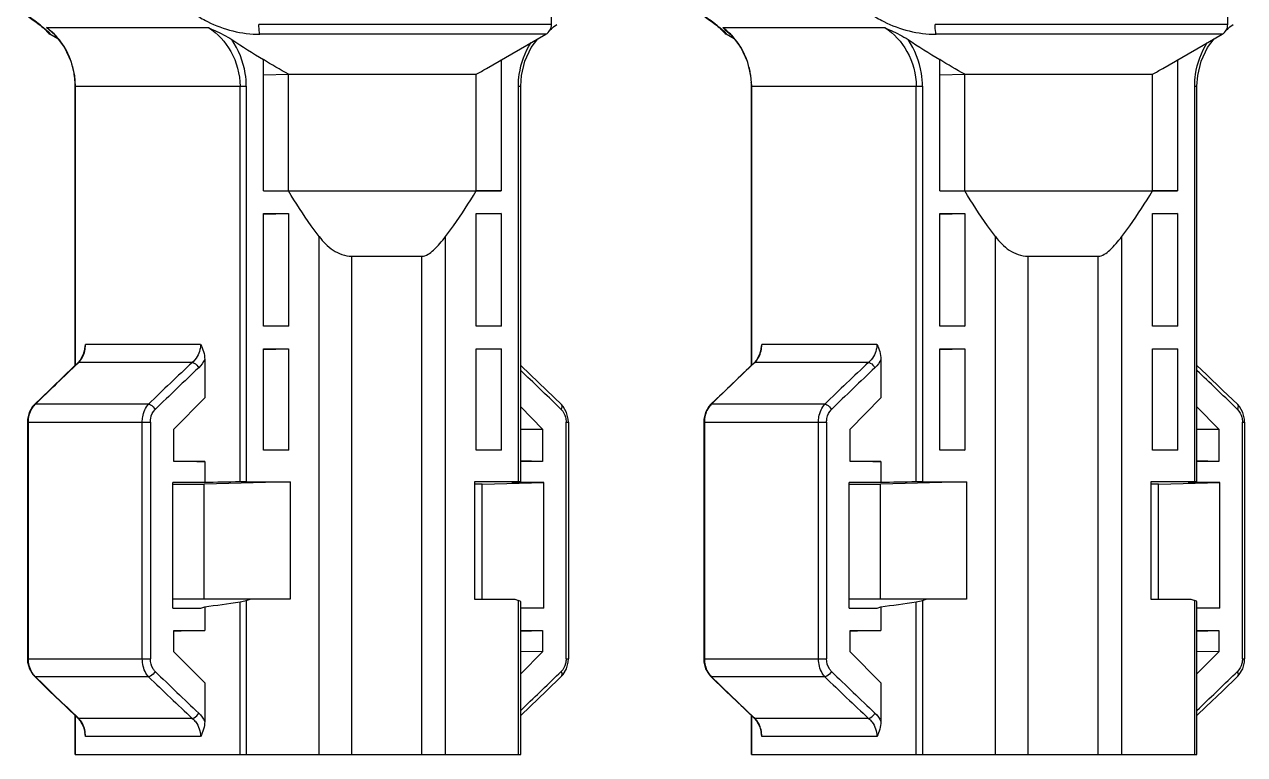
# Model space of a CAD drawing. Header units: millimetres. Extents: x 10297564 to 11610295, y -9287743 to -8409454.
# Drawn here: x 10529101 to 10530188, y -9104720 to -9104071 of the extents above; entities that cross this region are included whole.
import ezdxf

# ---------------------------------------------------------------- set-up
doc = ezdxf.new("R2010")
doc.units = ezdxf.units.MM
doc.header["$LTSCALE"] = 100
doc.layers.add('-0', color=7, linetype='Continuous')

# ---------------------------------------------------------------- blocks, each defined once
blk = doc.blocks.new('인버터 외형도')
at = {"layer": '-0', "linetype": 'Continuous'}
for p, q in [((120322.5, 33090.29), (120322.5, 33647.98)), ((120773.97, 33090.29), (120773.97, 33647.98)), ((120322.5, 33090.29), (120127.2, 33090.29)), ((120323.88, 33088.58), (120326.02, 33090.29)), ((120773.97, 33090.29), (120578.67, 33090.29)), ((120775.35, 33088.58), (120777.49, 33090.29)), ((119984.85, 33086.61), (119985.13, 33086.36)), ((119985.13, 33086.36), (119985.7, 33085.83)), ((119985.4, 33088.12), (120093.55, 33088.12)), ((119986.83, 33086.99), (119985.4, 33088.12)), ((119985.7, 33085.83), (119985.75, 33085.78)), ((119986.84, 33086.98), (119991.24, 33083.01)), ((119987.86, 33083.77), (119987.66, 33083.77)), ((119993, 33080.69), (119987.66, 33083.77)), ((120318.74, 33083.77), (120127.78, 33083.77)), ((120279.14, 33060.91), (120318.74, 33083.77)), ((120436.32, 33086.61), (120436.6, 33086.36)), ((120436.6, 33086.36), (120437.17, 33085.83)), ((120436.86, 33088.12), (120545.02, 33088.12)), ((120438.3, 33086.99), (120436.86, 33088.12)), ((120437.17, 33085.83), (120437.22, 33085.78)), ((120438.31, 33086.98), (120442.71, 33083.01)), ((120439.33, 33083.77), (120439.13, 33083.77)), ((120444.47, 33080.69), (120439.13, 33083.77)), ((120770.21, 33083.77), (120579.25, 33083.77)), ((120730.61, 33060.91), (120770.21, 33083.77)), ((120309.03, 33074.95), (120313.4, 33080.69)), ((120760.5, 33074.95), (120764.87, 33080.69)), ((120130.19, 32979.1), (120130.19, 33066.76)), ((120288.99, 33066.76), (120288.99, 32979.1)), ((120581.66, 32979.1), (120581.66, 33066.76)), ((120740.46, 33066.76), (120740.46, 32979.1)), ((120130.19, 33056.72), (120146.96, 33057.01)), ((120146.96, 33057.01), (120272.22, 33057.01)), ((120146.96, 32979.1), (120146.96, 33057.01)), ((120272.22, 32979.1), (120272.22, 33057.01)), ((120581.66, 33056.72), (120598.43, 33057.01)), ((120598.43, 33057.01), (120723.69, 33057.01)), ((120598.43, 32979.1), (120598.43, 33057.01)), ((120723.69, 32979.1), (120723.69, 33057.01)), ((120004.46, 33049.02), (120118.73, 33049.02)), ((120004.46, 32862.61), (120004.46, 33049.02)), ((120004.51, 33049.02), (120004.51, 32862.66)), ((120114.55, 32784.89), (120114.55, 33049.02)), ((120118.73, 33049.02), (120118.73, 32784.93)), ((120300.45, 33049.02), (120301.94, 33049.02)), ((120300.45, 32784.93), (120300.45, 33049.02)), ((120301.94, 32784.9), (120301.94, 33049.02)), ((120455.93, 33049.02), (120570.2, 33049.02)), ((120455.93, 32862.61), (120455.93, 33049.02)), ((120455.98, 33049.02), (120455.98, 32862.66)), ((120566.02, 32784.89), (120566.02, 33049.02)), ((120570.2, 33049.02), (120570.2, 32784.93)), ((120751.92, 33049.02), (120753.41, 33049.02)), ((120751.92, 32784.93), (120751.92, 33049.02)), ((120753.41, 32784.9), (120753.41, 33049.02)), ((120130.19, 32979.1), (120288.99, 32979.1)), ((120130.2, 32979.52), (120146.96, 32979.1)), ((120288.99, 32979.1), (120272.23, 32979.52)), ((120581.66, 32979.1), (120740.46, 32979.1)), ((120581.67, 32979.52), (120598.43, 32979.1)), ((120740.46, 32979.1), (120723.7, 32979.52)), ((120130.19, 32964.05), (120146.96, 32964.05)), ((120130.19, 32888.8), (120130.19, 32964.05)), ((120130.2, 32963.62), (120146.96, 32964.05)), ((120146.96, 32964.05), (120146.96, 32888.8)), ((120272.22, 32964.05), (120288.99, 32964.05)), ((120272.22, 32888.8), (120272.22, 32964.05)), ((120288.99, 32964.05), (120272.23, 32963.62)), ((120288.99, 32964.05), (120288.99, 32888.8)), ((120581.66, 32964.05), (120598.43, 32964.05)), ((120581.66, 32888.8), (120581.66, 32964.05)), ((120581.67, 32963.62), (120598.43, 32964.05)), ((120598.43, 32964.05), (120598.43, 32888.8)), ((120723.69, 32964.05), (120740.46, 32964.05)), ((120723.69, 32888.8), (120723.69, 32964.05)), ((120740.46, 32964.05), (120723.7, 32963.62)), ((120740.46, 32964.05), (120740.46, 32888.8)), ((120167.44, 32602.87), (120167.44, 32948.61)), ((120251.74, 32602.87), (120251.74, 32948.61)), ((120618.91, 32602.87), (120618.91, 32948.61)), ((120703.21, 32602.87), (120703.21, 32948.61)), ((120189.08, 32935.58), (120235.91, 32935.58)), ((120189.08, 32935.58), (120189.08, 32602.87)), ((120235.91, 32602.87), (120235.91, 32935.58)), ((120640.55, 32935.58), (120687.38, 32935.58)), ((120640.55, 32935.58), (120640.55, 32602.87)), ((120687.38, 32602.87), (120687.38, 32935.58)), ((120146.96, 32888.8), (120130.19, 32888.8)), ((120130.2, 32889.23), (120146.96, 32888.8)), ((120288.99, 32888.8), (120272.22, 32888.8)), ((120272.23, 32889.23), (120288.99, 32888.8)), ((120598.43, 32888.8), (120581.66, 32888.8)), ((120581.67, 32889.23), (120598.43, 32888.8)), ((120740.46, 32888.8), (120723.69, 32888.8)), ((120723.7, 32889.23), (120740.46, 32888.8)), ((120010.95, 32873.97), (120011.41, 32876.73)), ((120088.23, 32876.73), (120011.41, 32876.73)), ((120130.19, 32873.75), (120146.96, 32873.75)), ((120130.19, 32806.03), (120130.19, 32873.75)), ((120130.2, 32873.32), (120146.96, 32873.75)), ((120146.96, 32873.75), (120146.96, 32806.03)), ((120272.22, 32873.75), (120288.99, 32873.75)), ((120272.22, 32806.03), (120272.22, 32873.75)), ((120288.99, 32873.75), (120272.23, 32873.32)), ((120288.99, 32873.75), (120288.99, 32806.03)), ((120462.42, 32873.97), (120462.88, 32876.73)), ((120539.7, 32876.73), (120462.88, 32876.73)), ((120581.66, 32873.75), (120598.43, 32873.75)), ((120581.66, 32806.03), (120581.66, 32873.75)), ((120581.67, 32873.32), (120598.43, 32873.75)), ((120598.43, 32873.75), (120598.43, 32806.03)), ((120723.69, 32873.75), (120740.46, 32873.75)), ((120723.69, 32806.03), (120723.69, 32873.75)), ((120740.46, 32873.75), (120723.7, 32873.32)), ((120740.46, 32873.75), (120740.46, 32806.03)), ((120007.82, 32866.06), (120006.33, 32864.39)), ((120006.33, 32864.39), (120006.89, 32864.71)), ((120006.43, 32864.28), (120006.89, 32864.71)), ((120082.72, 32864.71), (120006.89, 32864.71)), ((120090.98, 32866.7), (120090.98, 32841)), ((120459.29, 32866.06), (120457.8, 32864.39)), ((120457.8, 32864.39), (120458.36, 32864.71)), ((120457.9, 32864.28), (120458.36, 32864.71)), ((120534.19, 32864.71), (120458.36, 32864.71)), ((120542.45, 32866.7), (120542.45, 32841)), ((119987.33, 32846.25), (119977.26, 32836.52)), ((120438.8, 32846.25), (120428.73, 32836.52)), ((119977.26, 32836.52), (119976.05, 32835.17)), ((119977.26, 32836.52), (119977.94, 32836.88)), ((120053.52, 32836.88), (119977.94, 32836.88)), ((120090.98, 32841), (120070.46, 32820.2)), ((120330.35, 32835.17), (120329.13, 32836.52)), ((120428.73, 32836.52), (120427.52, 32835.17)), ((120428.73, 32836.52), (120429.41, 32836.88)), ((120504.99, 32836.88), (120429.41, 32836.88)), ((120542.45, 32841), (120521.93, 32820.2)), ((120781.82, 32835.17), (120780.6, 32836.52)), ((120316.5, 32820.2), (120301.94, 32834.96)), ((120327.46, 32834.79), (120329.01, 32833.28)), ((120332.56, 32831.29), (120330.35, 32835.17)), ((120333.66, 32826.78), (120332.56, 32831.29)), ((120767.97, 32820.2), (120753.41, 32834.96)), ((120778.93, 32834.79), (120780.48, 32833.28)), ((120784.03, 32831.29), (120781.82, 32835.17)), ((120785.13, 32826.78), (120784.03, 32831.29)), ((119972.74, 32826.78), (119972.64, 32824.86)), ((119972.64, 32824.86), (120054.69, 32824.86)), ((119972.64, 32824.86), (119972.64, 32666.81)), ((119973.07, 32824.86), (119973.07, 32666.81)), ((120049.31, 32666.81), (120049.31, 32824.86)), ((120054.69, 32824.86), (120054.69, 32666.81)), ((120332.27, 32824.86), (120333.76, 32824.86)), ((120332.27, 32666.81), (120332.27, 32824.86)), ((120333.76, 32824.86), (120333.66, 32826.78)), ((120333.76, 32824.86), (120333.76, 32666.81)), ((120424.21, 32826.78), (120424.11, 32824.86)), ((120424.11, 32824.86), (120506.16, 32824.86)), ((120424.11, 32824.86), (120424.11, 32666.81)), ((120424.54, 32824.86), (120424.54, 32666.81)), ((120500.78, 32666.81), (120500.78, 32824.86)), ((120506.16, 32824.86), (120506.16, 32666.81)), ((120783.74, 32824.86), (120785.23, 32824.86)), ((120783.74, 32666.81), (120783.74, 32824.86)), ((120785.23, 32824.86), (120785.13, 32826.78)), ((120785.23, 32824.86), (120785.23, 32666.81)), ((120070.46, 32798.51), (120070.46, 32820.2)), ((120301.94, 32820.01), (120316.5, 32820.2)), ((120316.5, 32820.2), (120316.5, 32798.51)), ((120521.93, 32798.51), (120521.93, 32820.2)), ((120753.41, 32820.01), (120767.97, 32820.2)), ((120767.97, 32820.2), (120767.97, 32798.51)), ((120146.96, 32806.03), (120130.19, 32806.03)), ((120130.2, 32806.46), (120146.96, 32806.03)), ((120288.99, 32806.03), (120272.22, 32806.03)), ((120272.23, 32806.46), (120288.99, 32806.03)), ((120598.43, 32806.03), (120581.66, 32806.03)), ((120581.67, 32806.46), (120598.43, 32806.03)), ((120740.46, 32806.03), (120723.69, 32806.03)), ((120723.7, 32806.46), (120740.46, 32806.03)), ((120090.98, 32798.51), (120070.46, 32798.51)), ((120090.98, 32798.51), (120090.98, 32784.51)), ((120316.5, 32798.51), (120301.94, 32798.88)), ((120316.5, 32798.51), (120301.94, 32798.51)), ((120542.45, 32798.51), (120521.93, 32798.51)), ((120542.45, 32798.51), (120542.45, 32784.51)), ((120767.97, 32798.51), (120753.41, 32798.88)), ((120767.97, 32798.51), (120753.41, 32798.51)), ((120090.98, 32784.51), (120069.68, 32784.51)), ((120069.68, 32700.69), (120069.68, 32784.51)), ((120069.68, 32783.46), (120090.57, 32783.46)), ((120148.05, 32784.93), (120090.57, 32783.46)), ((120090.57, 32706.71), (120090.57, 32783.46)), ((120118.73, 32784.93), (120148.05, 32784.93)), ((120148.05, 32784.93), (120148.05, 32706.71)), ((120300.45, 32784.93), (120271.12, 32784.93)), ((120271.12, 32784.93), (120271.12, 32706.71)), ((120276.22, 32783.46), (120271.12, 32783.46)), ((120276.22, 32783.46), (120317.28, 32784.51)), ((120276.22, 32706.71), (120276.22, 32783.46)), ((120317.28, 32784.51), (120295.98, 32784.51)), ((120301.89, 32784.89), (120301.94, 32784.9)), ((120317.28, 32700.69), (120317.28, 32784.51)), ((120542.45, 32784.51), (120521.15, 32784.51)), ((120521.15, 32700.69), (120521.15, 32784.51)), ((120521.15, 32783.46), (120542.04, 32783.46)), ((120599.52, 32784.93), (120542.04, 32783.46)), ((120542.04, 32706.71), (120542.04, 32783.46)), ((120570.2, 32784.93), (120599.52, 32784.93)), ((120599.52, 32784.93), (120599.52, 32706.71)), ((120751.92, 32784.93), (120722.59, 32784.93)), ((120722.59, 32784.93), (120722.59, 32706.71)), ((120727.69, 32783.46), (120722.59, 32783.46)), ((120727.69, 32783.46), (120768.75, 32784.51)), ((120727.69, 32706.71), (120727.69, 32783.46)), ((120768.75, 32784.51), (120747.45, 32784.51)), ((120753.35, 32784.89), (120753.41, 32784.9)), ((120768.75, 32700.69), (120768.75, 32784.51)), ((120148.05, 32706.71), (120069.68, 32706.71)), ((120118.73, 32705.81), (120121.24, 32706.71)), ((120271.12, 32706.71), (120297.94, 32706.71)), ((120297.94, 32706.71), (120300.45, 32705.81)), ((120599.52, 32706.71), (120521.15, 32706.71)), ((120570.2, 32705.81), (120572.71, 32706.71)), ((120722.59, 32706.71), (120749.41, 32706.71)), ((120749.41, 32706.71), (120751.92, 32705.81)), ((120069.68, 32700.69), (120088.43, 32700.69)), ((120088.43, 32700.69), (120090.98, 32701.61)), ((120090.98, 32701.61), (120090.98, 32685.64)), ((120114.55, 32602.87), (120114.55, 32704.79)), ((120118.73, 32705.81), (120118.73, 32602.87)), ((120300.45, 32602.87), (120300.45, 32705.81)), ((120301.94, 32602.87), (120301.94, 32704.91)), ((120317.28, 32700.69), (120301.94, 32700.69)), ((120521.15, 32700.69), (120539.9, 32700.69)), ((120539.9, 32700.69), (120542.45, 32701.61)), ((120542.45, 32701.61), (120542.45, 32685.64)), ((120566.02, 32602.87), (120566.02, 32704.79)), ((120570.2, 32705.81), (120570.2, 32602.87)), ((120751.92, 32602.87), (120751.92, 32705.81)), ((120753.41, 32602.87), (120753.41, 32704.91)), ((120768.75, 32700.69), (120753.41, 32700.69)), ((120070.46, 32685.64), (120090.98, 32685.64)), ((120070.46, 32671.48), (120070.46, 32685.64)), ((120301.94, 32685.27), (120316.5, 32685.64)), ((120301.94, 32685.64), (120316.5, 32685.64)), ((120316.5, 32685.64), (120316.5, 32671.48)), ((120521.93, 32685.64), (120542.45, 32685.64)), ((120521.93, 32671.48), (120521.93, 32685.64)), ((120753.41, 32685.27), (120767.97, 32685.64)), ((120753.41, 32685.64), (120767.97, 32685.64)), ((120767.97, 32685.64), (120767.97, 32671.48)), ((119972.64, 32666.81), (120054.69, 32666.81)), ((119972.64, 32666.81), (119972.77, 32664.64)), ((120070.46, 32671.48), (120090.98, 32650.67)), ((120316.5, 32671.48), (120301.94, 32671.66)), ((120301.94, 32656.71), (120316.5, 32671.48)), ((120332.27, 32666.81), (120333.76, 32666.81)), ((120333.63, 32664.64), (120333.76, 32666.81)), ((120424.11, 32666.81), (120506.16, 32666.81)), ((120424.11, 32666.81), (120424.24, 32664.64)), ((120521.93, 32671.48), (120542.45, 32650.67)), ((120767.97, 32671.48), (120753.41, 32671.66)), ((120753.41, 32656.71), (120767.97, 32671.48)), ((120783.74, 32666.81), (120785.23, 32666.81)), ((120785.1, 32664.64), (120785.23, 32666.81)), ((120329.01, 32658.39), (120327.46, 32656.89)), ((120330.2, 32656.31), (120332.47, 32660.14)), ((120332.47, 32660.14), (120333.63, 32664.64)), ((120780.48, 32658.39), (120778.93, 32656.89)), ((120781.67, 32656.31), (120783.94, 32660.14)), ((120783.94, 32660.14), (120785.1, 32664.64)), ((119976.2, 32656.31), (119977.26, 32655.15)), ((119977.94, 32654.79), (119977.26, 32655.15)), ((120053.52, 32654.79), (119977.94, 32654.79)), ((120090.98, 32650.67), (120090.98, 32624.97)), ((120329.13, 32655.15), (120330.2, 32656.31)), ((120427.67, 32656.31), (120428.73, 32655.15)), ((120429.41, 32654.79), (120428.73, 32655.15)), ((120504.99, 32654.79), (120429.41, 32654.79)), ((120542.45, 32650.67), (120542.45, 32624.97)), ((120780.6, 32655.15), (120781.67, 32656.31)), ((119998.21, 32635), (120006.33, 32627.29)), ((120449.68, 32635), (120457.8, 32627.29)), ((120004.46, 32602.87), (120004.46, 32629.06)), ((120004.51, 32629.01), (120004.51, 32602.87)), ((120006.33, 32627.29), (120006.89, 32626.96)), ((120006.33, 32627.29), (120007.92, 32625.47)), ((120006.89, 32626.96), (120006.43, 32627.4)), ((120082.72, 32626.96), (120006.89, 32626.96)), ((120455.93, 32602.87), (120455.93, 32629.06)), ((120455.98, 32629.01), (120455.98, 32602.87)), ((120457.8, 32627.29), (120458.36, 32626.96)), ((120457.8, 32627.29), (120459.39, 32625.47)), ((120458.36, 32626.96), (120457.9, 32627.4)), ((120534.19, 32626.96), (120458.36, 32626.96)), ((120011.41, 32614.95), (120010.95, 32617.71)), ((120462.88, 32614.95), (120462.42, 32617.71)), ((120088.23, 32614.95), (120011.41, 32614.95)), ((120539.7, 32614.95), (120462.88, 32614.95)), ((120004.46, 32602.87), (120301.94, 32602.87)), ((120455.93, 32602.87), (120753.41, 32602.87))]:
    blk.add_line(p, q, dxfattribs=at)
for points in [[(119972.66, 33096.04), (119974.69, 33094.57), (119976.55, 33093.21), (119978.24, 33091.94), (119979.75, 33090.78), (119981.1, 33089.72), (119982.29, 33088.77), (119983.31, 33087.93), (119984.16, 33087.21), (119984.85, 33086.61)], [(120424.13, 33096.04), (120426.16, 33094.57), (120428.02, 33093.21), (120429.71, 33091.94), (120431.22, 33090.78), (120432.57, 33089.72), (120433.76, 33088.77), (120434.78, 33087.93), (120435.63, 33087.21), (120436.32, 33086.61)], [(119991.24, 33083.01), (119997.37, 33074.95), (120001.63, 33065.83), (120003.95, 33056.2), (120004.46, 33049.02)], [(120321.71, 33086.76), (120322.49, 33087.44), (120323.47, 33088.25), (120323.88, 33088.58)], [(120442.71, 33083.01), (120448.84, 33074.95), (120453.1, 33065.83), (120455.42, 33056.2), (120455.93, 33049.02)], [(120773.18, 33086.76), (120773.96, 33087.44), (120774.94, 33088.25), (120775.35, 33088.58)], [(120301.94, 33049.02), (120302.44, 33056.2), (120304.77, 33065.83), (120309.03, 33074.95)], [(120753.41, 33049.02), (120753.91, 33056.2), (120756.24, 33065.83), (120760.5, 33074.95)], [(120010.95, 32873.97), (120009.94, 32869.98), (120007.82, 32866.06)], [(120462.42, 32873.97), (120461.41, 32869.98), (120459.29, 32866.06)], [(120006.33, 32864.38), (119998.07, 32856.54), (119987.33, 32846.25)], [(120329.13, 32836.52), (120319.07, 32846.25), (120308.33, 32856.54), (120301.94, 32862.61)], [(120457.8, 32864.38), (120449.54, 32856.54), (120438.8, 32846.25)], [(120780.6, 32836.52), (120770.54, 32846.25), (120759.8, 32856.54), (120753.41, 32862.61)], [(119976.05, 32835.17), (119973.84, 32831.29), (119972.74, 32826.78)], [(120427.52, 32835.17), (120425.31, 32831.29), (120424.21, 32826.78)], [(119972.77, 32664.64), (119973.93, 32660.14), (119976.2, 32656.31)], [(120424.24, 32664.64), (120425.4, 32660.14), (120427.67, 32656.31)], [(119977.26, 32655.15), (119987.47, 32645.29), (119998.21, 32635)], [(120301.94, 32629.06), (120308.19, 32635), (120318.93, 32645.29), (120329.13, 32655.15)], [(120428.73, 32655.15), (120438.94, 32645.29), (120449.68, 32635)], [(120753.41, 32629.06), (120759.66, 32635), (120770.4, 32645.29), (120780.6, 32655.15)], [(120007.92, 32625.47), (120010.01, 32621.51), (120010.95, 32617.71)], [(120459.39, 32625.47), (120461.48, 32621.51), (120462.42, 32617.71)]]:
    blk.add_lwpolyline(points, dxfattribs=at)
for centre, radius, start, end in [((120314.98, 33090.29), 7.52, 299.99798, 0), ((120766.45, 33090.29), 7.52, 299.99798, 0), ((119897.37, 32983.07), 135.72, 50.9969, 51.28944), ((119991.42, 33090.29), 7.52, 211.94227, 240.00202), ((119963.19, 33056.5), 38.63, 52.30856, 54.92056), ((119991.73, 33090.4), 7.67, 215.80393, 220.14571), ((119961.57, 33054.47), 41.23, 43.29013, 52.25152), ((120348.84, 32983.07), 135.72, 50.9969, 51.28944), ((120442.89, 33090.29), 7.52, 211.94227, 240.00202), ((120414.66, 33056.5), 38.63, 52.30856, 54.92056), ((120443.2, 33090.4), 7.67, 215.80393, 220.14571), ((120413.04, 33054.47), 41.23, 43.29013, 52.25152), ((119954, 33049.29), 50.48, 18.04572, 19.39034), ((119953.29, 33049.07), 51.22, 8.70777, 18.03052), ((120405.47, 33049.29), 50.48, 18.04572, 19.39034), ((120404.76, 33049.07), 51.22, 8.70777, 18.03052), ((119952.87, 33049.01), 51.65, 3.03365, 8.71085), ((120092.02, 33384.8), 374.06, 298.7983, 300.01643), ((120404.34, 33049.01), 51.65, 3.03365, 8.71085), ((120543.49, 33384.8), 374.06, 298.7983, 300.01643), ((119954.07, 33049.07), 50.44, 359.9414, 3.03494), ((120405.54, 33049.07), 50.44, 359.9414, 3.03494), ((119991.81, 32876.71), 19.6, 347.00206, 0.04463), ((120443.28, 32876.71), 19.6, 347.00206, 0.04463), ((122262.11, 30490.1), 3274.87, 133.53384, 134.22529), ((122034.61, 30787.36), 2850.48, 133.21645, 134.02714), ((122237.37, 30589.3), 3128.16, 133.42751, 134.16396), ((122713.58, 30490.1), 3274.87, 133.53384, 134.22529), ((122486.08, 30787.36), 2850.48, 133.21645, 134.02714), ((122688.84, 30589.3), 3128.16, 133.42751, 134.16396), ((118139.38, 30579.03), 3142.63, 45.87254, 46.51711), ((118590.85, 30579.03), 3142.63, 45.87254, 46.51711), ((119986.84, 32827.31), 13.07, 132.89136, 135.89564), ((120438.31, 32827.31), 13.07, 132.89136, 135.89564), ((122237.31, 34902.31), 3128.07, 225.8361, 226.57249), ((122688.78, 34902.31), 3128.07, 225.8361, 226.57249), ((119986.84, 32664.37), 13.08, 224.10917, 227.11187), ((122239.23, 34977.77), 3241.86, 225.77112, 226.46955), ((122042.36, 34712.45), 2861.72, 225.97439, 226.7819), ((118139.37, 34912.65), 3142.64, 313.48289, 314.12745), ((120438.31, 32664.37), 13.08, 224.10917, 227.11187), ((122690.7, 34977.77), 3241.86, 225.77112, 226.46955), ((122493.83, 34712.45), 2861.72, 225.97439, 226.7819), ((118590.84, 34912.65), 3142.64, 313.48289, 314.12745), ((119991.81, 32614.96), 19.6, 359.9553, 13.00482), ((120443.28, 32614.96), 19.6, 359.9553, 13.00482)]:
    blk.add_arc(centre, radius, start, end, dxfattribs=at)
for centre, major_axis, ratio, start_param, end_param in [((120153.2, 32799.56), (150.49, -1.76), 0.01297, -2.153603, -1.996886), ((120604.67, 32799.56), (150.49, -1.76), 0.01297, -2.153603, -1.996886), ((120153.2, 32783.46), (150.49, 1.76), 0.01297, 1.830353, 1.996886), ((120115.71, 32784.85), (4.51, 0.05), 0.01297, 0.837607, 1.830353), ((120153.2, 32783.46), (150.49, 1.76), 0.01297, -0.321673, -0.15514), ((120297.42, 32784.85), (4.51, 0.05), 0.01297, -0.000151, 0.837607), ((120604.67, 32783.46), (150.49, 1.76), 0.01297, 1.830353, 1.996886), ((120567.18, 32784.85), (4.51, 0.05), 0.01297, 0.837607, 1.830353), ((120604.67, 32783.46), (150.49, 1.76), 0.01297, -0.321673, -0.15514), ((120748.89, 32784.85), (4.51, 0.05), 0.01297, -0.000151, 0.837607), ((120153.2, 32738.56), (150.4, 30.9), 0.172246, -2.032414, -1.865881), ((120115.71, 32705.81), (4.51, 0.93), 0.172246, -1.865881, -0.873135), ((120297.42, 32705.81), (4.51, -0.93), 0.172246, 0.035376, 0.873135), ((120604.67, 32738.56), (150.4, 30.9), 0.172246, -2.032414, -1.865881), ((120567.18, 32705.81), (4.51, 0.93), 0.172246, -1.865881, -0.873135), ((120748.89, 32705.81), (4.51, -0.93), 0.172246, 0.035376, 0.873135), ((120153.2, 32684.59), (150.49, 1.76), 0.01297, 1.996886, 2.153603), ((120604.67, 32684.59), (150.49, 1.76), 0.01297, 1.996886, 2.153603)]:
    blk.add_ellipse(centre, major_axis=major_axis, ratio=ratio, start_param=start_param, end_param=end_param, dxfattribs=at)
for points, knots in [([(119982.25, 33088.98), (119981.45, 33089.62), (119977.66, 33092.59), (119973.74, 33095.41), (119970.63, 33097.6)], [0, 0, 0, 0, 0.212061, 1, 1, 1, 1]), ([(120083.64, 33097.6), (120086.59, 33095.64), (120099.93, 33087.7), (120115.78, 33083.65), (120127.78, 33083.77)], [0, 0, 0, 0, 0.227807, 1, 1, 1, 1]), ([(120433.72, 33088.98), (120432.92, 33089.62), (120429.13, 33092.59), (120425.21, 33095.41), (120422.1, 33097.6)], [0, 0, 0, 0, 0.212061, 1, 1, 1, 1]), ([(120535.11, 33097.6), (120538.06, 33095.64), (120551.4, 33087.7), (120567.25, 33083.65), (120579.25, 33083.77)], [0, 0, 0, 0, 0.227807, 1, 1, 1, 1]), ([(120127.78, 33083.77), (120127.67, 33084.17), (120127.29, 33086.33), (120127.2, 33088.52), (120127.2, 33090.29)], [0, 0, 0, 0, 0.189875, 1, 1, 1, 1]), ([(120579.25, 33083.77), (120579.14, 33084.17), (120578.76, 33086.33), (120578.67, 33088.52), (120578.67, 33090.29)], [0, 0, 0, 0, 0.189875, 1, 1, 1, 1]), ([(119985.62, 33086.17), (119985.42, 33086.35), (119984.49, 33087.15), (119983.54, 33087.94), (119982.79, 33088.54)], [0, 0, 0, 0, 0.218491, 1, 1, 1, 1]), ([(119987.86, 33083.77), (119988.09, 33083.74), (119986.64, 33085.43), (119986.27, 33085.6), (119985.62, 33086.17)], [0, 0, 0, 0, 0.212287, 1, 1, 1, 1]), ([(120001.61, 33066.05), (120001.04, 33067.67), (119998.57, 33073.7), (119994.88, 33079.25), (119991.58, 33082.74)], [0, 0, 0, 0, 0.263749, 1, 1, 1, 1]), ([(120093.55, 33088.12), (120099.65, 33084.25), (120110.44, 33072.52), (120114.5, 33057.05), (120114.55, 33049.02)], [0, 0, 0, 0, 0.473305, 1, 1, 1, 1]), ([(120093.55, 33088.12), (120094.93, 33087.49), (120100.22, 33085.08), (120105.51, 33082.55), (120109.1, 33080.19)], [0, 0, 0, 0, 0.260338, 1, 1, 1, 1]), ([(120437.09, 33086.17), (120436.89, 33086.35), (120435.96, 33087.15), (120435.01, 33087.94), (120434.26, 33088.54)], [0, 0, 0, 0, 0.218491, 1, 1, 1, 1]), ([(120439.33, 33083.77), (120439.56, 33083.74), (120438.11, 33085.43), (120437.74, 33085.6), (120437.09, 33086.17)], [0, 0, 0, 0, 0.212287, 1, 1, 1, 1]), ([(120453.08, 33066.05), (120452.51, 33067.67), (120450.04, 33073.7), (120446.35, 33079.25), (120443.05, 33082.74)], [0, 0, 0, 0, 0.263749, 1, 1, 1, 1]), ([(120545.02, 33088.12), (120551.11, 33084.25), (120561.91, 33072.52), (120565.97, 33057.05), (120566.02, 33049.02)], [0, 0, 0, 0, 0.473305, 1, 1, 1, 1]), ([(120545.02, 33088.12), (120546.4, 33087.49), (120551.69, 33085.08), (120556.98, 33082.55), (120560.57, 33080.19)], [0, 0, 0, 0, 0.260338, 1, 1, 1, 1]), ([(120118.73, 33049.02), (120118.77, 33051.88), (120117.85, 33062.85), (120113.63, 33073.47), (120109.1, 33080.19)], [0, 0, 0, 0, 0.261415, 1, 1, 1, 1]), ([(120300.45, 33049.02), (120300.43, 33051.67), (120301.19, 33061.88), (120304.79, 33071.87), (120308.82, 33078.27)], [0, 0, 0, 0, 0.260017, 1, 1, 1, 1]), ([(120570.2, 33049.02), (120570.24, 33051.88), (120569.32, 33062.85), (120565.1, 33073.47), (120560.57, 33080.19)], [0, 0, 0, 0, 0.261415, 1, 1, 1, 1]), ([(120751.92, 33049.02), (120751.9, 33051.67), (120752.66, 33061.88), (120756.26, 33071.87), (120760.29, 33078.27)], [0, 0, 0, 0, 0.260017, 1, 1, 1, 1]), ([(120167.44, 32948.61), (120165.6, 32951.01), (120158.35, 32960.88), (120151.75, 32971.21), (120146.96, 32979.1)], [0, 0, 0, 0, 0.24678, 1, 1, 1, 1]), ([(120251.74, 32948.61), (120253.58, 32951.01), (120260.83, 32960.88), (120267.43, 32971.21), (120272.22, 32979.1)], [0, 0, 0, 0, 0.246779, 1, 1, 1, 1]), ([(120618.91, 32948.61), (120617.07, 32951.01), (120609.82, 32960.88), (120603.22, 32971.21), (120598.43, 32979.1)], [0, 0, 0, 0, 0.24678, 1, 1, 1, 1]), ([(120703.21, 32948.61), (120705.05, 32951.01), (120712.3, 32960.88), (120718.9, 32971.21), (120723.69, 32979.1)], [0, 0, 0, 0, 0.246779, 1, 1, 1, 1]), ([(120167.44, 32948.61), (120170.06, 32945.2), (120176.03, 32938.76), (120184.74, 32935.58), (120189.08, 32935.58)], [0, 0, 0, 0, 0.497164, 1, 1, 1, 1]), ([(120235.91, 32935.58), (120238.84, 32935.58), (120245.03, 32940.25), (120249.29, 32945.42), (120251.74, 32948.61)], [0, 0, 0, 0, 0.421069, 1, 1, 1, 1]), ([(120618.91, 32948.61), (120621.53, 32945.2), (120627.5, 32938.76), (120636.21, 32935.58), (120640.55, 32935.58)], [0, 0, 0, 0, 0.497164, 1, 1, 1, 1]), ([(120687.38, 32935.58), (120690.31, 32935.58), (120696.5, 32940.25), (120700.76, 32945.42), (120703.21, 32948.61)], [0, 0, 0, 0, 0.421069, 1, 1, 1, 1]), ([(120088.23, 32876.73), (120088.23, 32875.54), (120087.75, 32871.06), (120085.28, 32866.79), (120082.72, 32864.71)], [0, 0, 0, 0, 0.265303, 1, 1, 1, 1]), ([(120539.7, 32876.73), (120539.7, 32875.54), (120539.21, 32871.06), (120536.75, 32866.79), (120534.19, 32864.71)], [0, 0, 0, 0, 0.265303, 1, 1, 1, 1]), ([(120082.72, 32864.71), (120083.12, 32864.61), (120084.87, 32863.86), (120086.28, 32862.4), (120086.96, 32861.1)], [0, 0, 0, 0, 0.221557, 1, 1, 1, 1]), ([(120534.19, 32864.71), (120534.59, 32864.61), (120536.34, 32863.86), (120537.75, 32862.4), (120538.43, 32861.1)], [0, 0, 0, 0, 0.221557, 1, 1, 1, 1]), ([(120049.31, 32824.86), (120049.32, 32826.02), (120049.66, 32830.29), (120051.38, 32834.6), (120053.52, 32836.88)], [0, 0, 0, 0, 0.269873, 1, 1, 1, 1]), ([(120053.52, 32836.88), (120053.95, 32836.8), (120055.76, 32836.09), (120057.24, 32834.6), (120057.94, 32833.28)], [0, 0, 0, 0, 0.222896, 1, 1, 1, 1]), ([(120329.01, 32833.28), (120329.18, 32833.59), (120329.63, 32834.57), (120329.68, 32835.99), (120329.13, 32836.52)], [0, 0, 0, 0, 0.318455, 1, 1, 1, 1]), ([(120500.78, 32824.86), (120500.79, 32826.02), (120501.13, 32830.29), (120502.85, 32834.6), (120504.99, 32836.88)], [0, 0, 0, 0, 0.269873, 1, 1, 1, 1]), ([(120504.99, 32836.88), (120505.42, 32836.8), (120507.23, 32836.09), (120508.71, 32834.6), (120509.41, 32833.28)], [0, 0, 0, 0, 0.222896, 1, 1, 1, 1]), ([(120780.48, 32833.28), (120780.65, 32833.59), (120781.1, 32834.57), (120781.15, 32835.99), (120780.6, 32836.52)], [0, 0, 0, 0, 0.318455, 1, 1, 1, 1]), ([(120054.69, 32824.86), (120054.69, 32825.68), (120054.95, 32828.72), (120056.35, 32831.71), (120057.94, 32833.28)], [0, 0, 0, 0, 0.267493, 1, 1, 1, 1]), ([(120506.16, 32824.86), (120506.16, 32825.68), (120506.42, 32828.72), (120507.82, 32831.71), (120509.41, 32833.28)], [0, 0, 0, 0, 0.267493, 1, 1, 1, 1]), ([(120053.52, 32654.79), (120052.85, 32655.51), (120050.31, 32659.02), (120049.32, 32663.49), (120049.31, 32666.81)], [0, 0, 0, 0, 0.228927, 1, 1, 1, 1]), ([(120057.94, 32658.39), (120057.44, 32658.89), (120055.5, 32661.28), (120054.7, 32664.47), (120054.69, 32666.81)], [0, 0, 0, 0, 0.233126, 1, 1, 1, 1]), ([(120504.99, 32654.79), (120504.32, 32655.51), (120501.78, 32659.02), (120500.79, 32663.49), (120500.78, 32666.81)], [0, 0, 0, 0, 0.228927, 1, 1, 1, 1]), ([(120509.41, 32658.39), (120508.91, 32658.89), (120506.97, 32661.28), (120506.17, 32664.47), (120506.16, 32666.81)], [0, 0, 0, 0, 0.233126, 1, 1, 1, 1]), ([(120057.94, 32658.39), (120057.23, 32657.07), (120055.76, 32655.58), (120053.95, 32654.87), (120053.52, 32654.79)], [0, 0, 0, 0, 0.777114, 1, 1, 1, 1]), ([(120329.13, 32655.15), (120329.3, 32655.31), (120329.89, 32656.33), (120329.44, 32657.6), (120329.01, 32658.39)], [0, 0, 0, 0, 0.200448, 1, 1, 1, 1]), ([(120509.41, 32658.39), (120508.7, 32657.07), (120507.23, 32655.58), (120505.42, 32654.87), (120504.99, 32654.79)], [0, 0, 0, 0, 0.777114, 1, 1, 1, 1]), ([(120780.6, 32655.15), (120780.77, 32655.31), (120781.36, 32656.33), (120780.91, 32657.6), (120780.48, 32658.39)], [0, 0, 0, 0, 0.200448, 1, 1, 1, 1]), ([(120082.72, 32626.96), (120083.12, 32627.06), (120084.87, 32627.81), (120086.28, 32629.27), (120086.96, 32630.57)], [0, 0, 0, 0, 0.220217, 1, 1, 1, 1]), ([(120082.72, 32626.96), (120083.55, 32626.29), (120086.68, 32623.04), (120088.22, 32618.36), (120088.23, 32614.95)], [0, 0, 0, 0, 0.238011, 1, 1, 1, 1]), ([(120534.19, 32626.96), (120534.59, 32627.06), (120536.34, 32627.81), (120537.75, 32629.27), (120538.43, 32630.57)], [0, 0, 0, 0, 0.220217, 1, 1, 1, 1]), ([(120534.19, 32626.96), (120535.02, 32626.29), (120538.15, 32623.04), (120539.69, 32618.36), (120539.7, 32614.95)], [0, 0, 0, 0, 0.238011, 1, 1, 1, 1])]:
    blk.add_open_spline(points, degree=3, knots=knots, dxfattribs=at)
for points in [[(119985.87, 33085.45), (119986.43, 33084.79), (119987.11, 33084.21), (119987.86, 33083.77)], [(120437.34, 33085.45), (120437.9, 33084.79), (120438.58, 33084.21), (120439.33, 33083.77)], [(120109.1, 33080.19), (120116.06, 33075.6), (120123.07, 33071.1), (120130.19, 33066.76)], [(120560.57, 33080.19), (120567.53, 33075.6), (120574.54, 33071.1), (120581.66, 33066.76)], [(120146.96, 33057.01), (120141.29, 33060.12), (120135.71, 33063.4), (120130.18, 33066.76)], [(120598.43, 33057.01), (120592.76, 33060.12), (120587.18, 33063.4), (120581.65, 33066.76)], [(120009.37, 32868.13), (120010.06, 32869.44), (120010.57, 32870.86), (120010.91, 32872.3)], [(120088.23, 32876.73), (120089.78, 32873.63), (120090.98, 32870.16), (120090.98, 32866.7)], [(120460.84, 32868.13), (120461.53, 32869.44), (120462.04, 32870.86), (120462.38, 32872.3)], [(120539.7, 32876.73), (120541.25, 32873.63), (120542.45, 32870.16), (120542.45, 32866.7)], [(120006.89, 32864.71), (120007.88, 32865.71), (120008.71, 32866.89), (120009.37, 32868.13)], [(120090.98, 32866.7), (120089.99, 32864.63), (120088.63, 32862.68), (120086.96, 32861.1)], [(120458.36, 32864.71), (120459.35, 32865.71), (120460.18, 32866.89), (120460.84, 32868.13)], [(120542.45, 32866.7), (120541.46, 32864.63), (120540.1, 32862.68), (120538.43, 32861.1)], [(119975.38, 32833.66), (119973.84, 32831.05), (119973.07, 32827.9), (119973.07, 32824.86)], [(119977.45, 32836.4), (119976.66, 32835.58), (119975.96, 32834.65), (119975.38, 32833.66)], [(120329.01, 32833.28), (120330.43, 32831.88), (120331.42, 32829.97), (120331.89, 32828.04)], [(120426.85, 32833.66), (120425.31, 32831.05), (120424.54, 32827.9), (120424.54, 32824.86)], [(120428.92, 32836.4), (120428.13, 32835.58), (120427.43, 32834.65), (120426.85, 32833.66)], [(120780.48, 32833.28), (120781.9, 32831.88), (120782.89, 32829.97), (120783.36, 32828.04)], [(120331.89, 32828.04), (120332.14, 32827), (120332.26, 32825.93), (120332.27, 32824.86)], [(120783.36, 32828.04), (120783.61, 32827), (120783.73, 32825.93), (120783.74, 32824.86)], [(119973.07, 32666.81), (119973.07, 32663.77), (119973.85, 32660.62), (119975.38, 32658.01)], [(120332.27, 32666.81), (120332.26, 32665.74), (120332.14, 32664.67), (120331.89, 32663.63)], [(120424.54, 32666.81), (120424.54, 32663.77), (120425.32, 32660.62), (120426.85, 32658.01)], [(120783.74, 32666.81), (120783.73, 32665.74), (120783.61, 32664.67), (120783.36, 32663.63)], [(119975.38, 32658.01), (119975.96, 32657.02), (119976.66, 32656.09), (119977.46, 32655.27)], [(120331.89, 32663.63), (120331.42, 32661.7), (120330.43, 32659.79), (120329.01, 32658.39)], [(120426.85, 32658.01), (120427.43, 32657.02), (120428.13, 32656.09), (120428.92, 32655.27)], [(120783.36, 32663.63), (120782.89, 32661.7), (120781.9, 32659.79), (120780.48, 32658.39)], [(120009.37, 32623.54), (120008.71, 32624.79), (120007.88, 32625.96), (120006.89, 32626.96)], [(120086.96, 32630.57), (120088.63, 32628.99), (120089.99, 32627.04), (120090.98, 32624.97)], [(120090.98, 32624.97), (120090.98, 32621.51), (120089.78, 32618.05), (120088.23, 32614.95)], [(120460.84, 32623.54), (120460.18, 32624.79), (120459.35, 32625.96), (120458.36, 32626.96)], [(120538.43, 32630.57), (120540.1, 32628.99), (120541.46, 32627.04), (120542.45, 32624.97)], [(120542.45, 32624.97), (120542.45, 32621.51), (120541.25, 32618.05), (120539.7, 32614.95)], [(120010.91, 32619.37), (120010.57, 32620.81), (120010.06, 32622.23), (120009.37, 32623.54)], [(120462.38, 32619.37), (120462.04, 32620.81), (120461.53, 32622.23), (120460.84, 32623.54)]]:
    blk.add_open_spline(points, degree=3, dxfattribs=at)

msp = doc.modelspace()

# ---------------------------------------------------------------- block references
at = {"xscale": 1.333333333333333, "yscale": 1.333333333333333, "zscale": 1.333333333333333}
msp.add_blockref('인버터 외형도', (10369140.6, -9148191), dxfattribs=at)

doc.saveas('drawing.dxf')
